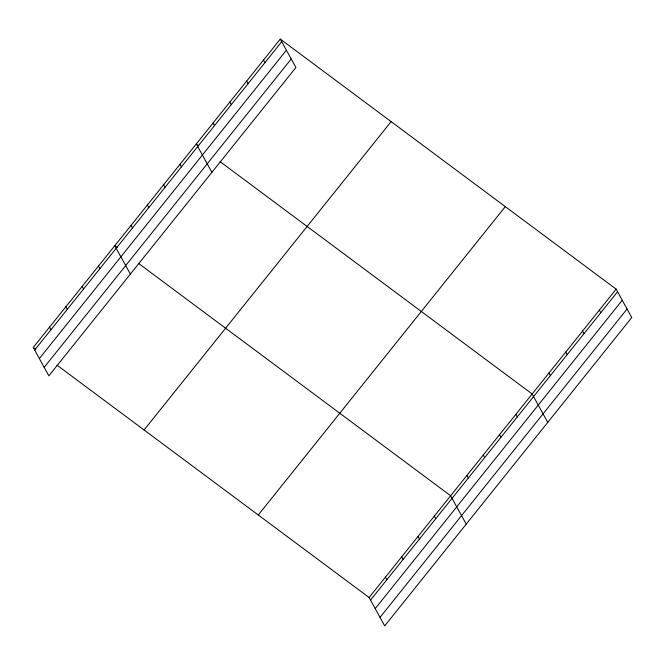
<?xml version="1.0" encoding="UTF-8"?>
<svg xmlns="http://www.w3.org/2000/svg" width="665" height="665" viewBox="0 0 665 665"><rect width="100%" height="100%" fill="white"/><g stroke="black" fill="none" stroke-linecap="round" stroke-linejoin="round"><path stroke-width="1" d="M280.289 39.102L295.892 67.489L48.853 375.858L33.25 347.471L280.289 39.102L616.147 289.142L631.75 317.529L384.711 625.898L369.108 597.511L57.057 365.193M34.671 350.056L281.711 41.696M39.351 358.568L286.391 50.208M44.173 367.346L291.212 58.977M144.081 429.981L391.12 121.62M258.269 514.993L505.309 206.632M369.108 597.511L616.147 289.142M370.53 600.096L617.569 291.736M375.21 608.608L622.249 300.248M380.031 617.378L627.07 309.017M198.76 145.785L196.3 143.948L211.902 172.335M220.107 161.67L532.15 393.988L547.761 422.375M117.24 247.538L114.771 245.709L130.382 274.096M138.578 263.431L450.629 495.749L466.232 524.136M33.25 347.471L35.711 349.3M599.348 310.114L600.769 312.7M582.548 331.079L583.97 333.672M565.749 352.051L567.17 354.636M548.949 373.015L550.371 375.609M515.849 414.337L517.27 416.93M499.54 434.694L500.961 437.279M483.239 455.043L484.66 457.628M263.49 60.074L264.911 62.66M466.93 475.392L468.351 477.985M246.69 81.039L248.112 83.632M229.891 102.011L231.312 104.596M434.32 516.098L435.75 518.683M213.091 122.983L214.521 125.569M418.019 536.447L419.44 539.041M401.71 556.805L403.14 559.39M179.991 164.297L181.412 166.89M385.409 577.154L386.831 579.747M163.69 184.654L165.111 187.239M147.381 205.003L148.802 207.596M131.08 225.36L132.501 227.945M98.47 266.058L99.891 268.652M82.161 286.416L83.591 289.001M65.86 306.765L67.281 309.35M49.551 327.113L50.981 329.707"/></g></svg>
